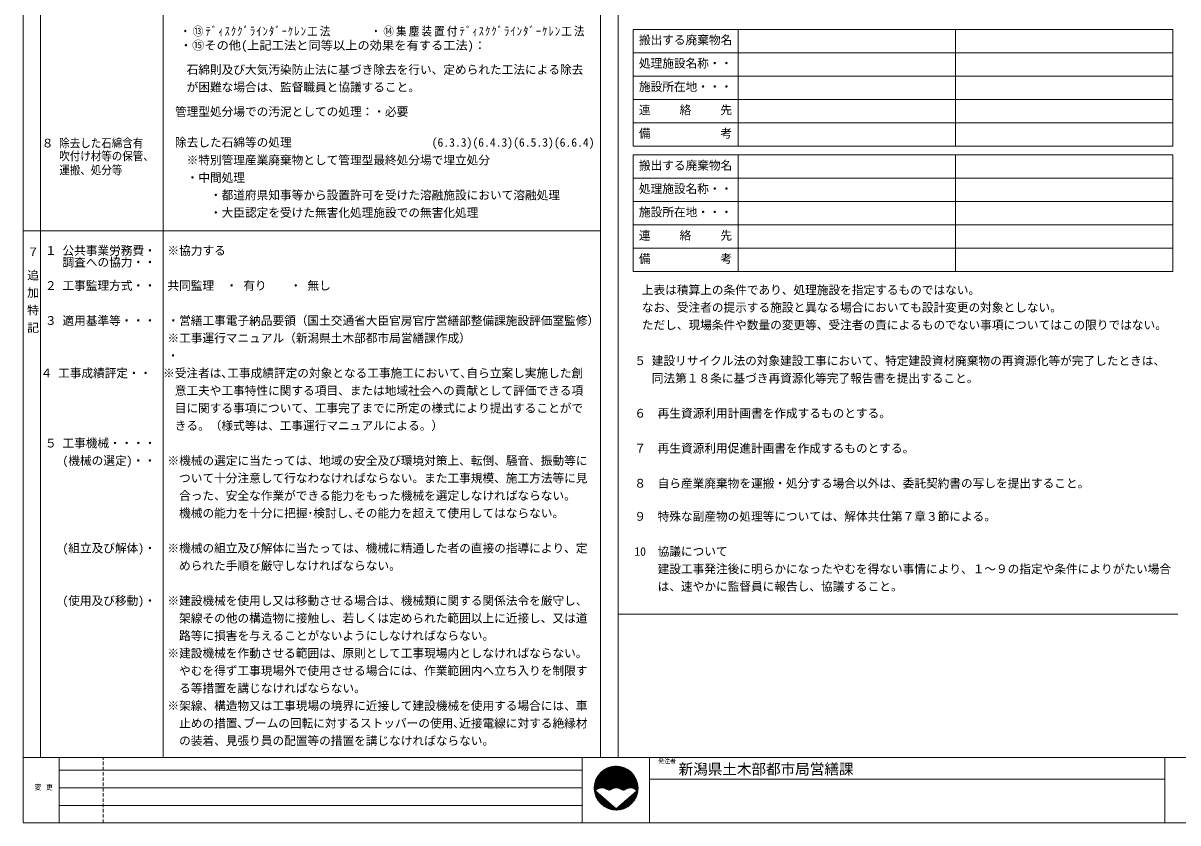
# Model space of a CAD drawing. Units: millimetres on the paper. Extents: x -396 to 396, y -284 to 286.
# Drawn here: x -395.6 to 0.4, y -283.5 to -9.4 of the extents above; entities that cross this region are included whole.
import ezdxf
from ezdxf.enums import TextEntityAlignment as Align

# ---------------------------------------------------------------- set-up
doc = ezdxf.new("R2010")
doc.units = ezdxf.units.MM
doc.linetypes.add('DASHED1', pattern=[1.8, 1.2, -0.6])
for name, color, linetype, lineweight in [('0-0', 7, 'Continuous', 9), ('0-1_文字', 5, 'Continuous', 9), ('0-F_ﾀｲﾄﾙ', 7, 'Continuous', 9)]:
    doc.layers.add(name, color=color, linetype=linetype, lineweight=lineweight)
doc.styles.add('@ＭＳ ゴシック', font='')
doc.styles.add('ＭＳ ゴシック', font='')
doc.styles.get('@ＭＳ ゴシック').set_extended_font_data('@MS Gothic')
doc.styles.get('ＭＳ ゴシック').set_extended_font_data('MS Gothic')

msp = doc.modelspace()

# ---------------------------------------------------------------- linework, layer by layer
at = {"layer": '0-0', "color": 4}
for p, q in [((-389.577, 286.452), (-389.577, -261.048)), ((-347.577, 286.452), (-347.577, -261.048)), ((-395.577, -80.577), (-197.656, -80.577))]:
    msp.add_line(p, q, dxfattribs=at)
at = {"layer": '0-1_文字', "color": 7}
for p, q in [((-395.577, -283.464), (-395.577, 286.452)), ((-395.577, -261.132), (396.422, -261.132)), ((-383.177, -283.548), (-383.177, -261.132)), ((-203.827, -283.548), (-203.827, -261.132)), ((-180.827, -283.548), (-180.827, -261.132)), ((-4.078, -283.548), (-4.078, -261.132)), ((-383.177, -265.532), (-203.827, -265.532)), ((-180.827, -268.532), (-4.077, -268.532)), ((-383.177, -271.532), (-203.827, -271.532)), ((-383.177, -277.532), (-203.827, -277.532)), ((396.422, -283.548), (-395.577, -283.548))]:
    msp.add_line(p, q, dxfattribs=at)
at = {"layer": '0-1_文字', "color": 4}
for p, q in [((-191.577, 286.452), (-191.577, -261.048)), ((-186.421, -11.57), (-1.374, -11.57)), ((-150.421, -11.57), (-150.421, -51.57)), ((-75.897, -11.57), (-75.897, -51.57)), ((-1.374, -51.57), (-1.374, -11.57)), ((-186.421, -19.57), (-1.374, -19.57)), ((-186.421, -27.57), (-1.374, -27.57)), ((-186.421, -35.57), (-1.374, -35.57)), ((-186.421, -43.57), (-1.374, -43.57)), ((-186.421, -54.57), (-1.374, -54.57)), ((-150.421, -54.57), (-150.421, -94.57)), ((-75.897, -54.57), (-75.897, -94.57)), ((-1.374, -94.57), (-1.374, -54.57)), ((-186.421, -62.57), (-1.374, -62.57)), ((-186.421, -70.57), (-1.374, -70.57)), ((-186.421, -78.57), (-1.374, -78.57)), ((-186.421, -86.57), (-1.374, -86.57)), ((-191.577, -211.963), (0.344, -211.963))]:
    msp.add_line(p, q, dxfattribs=at)
at = {"layer": '0-1_文字', "color": 7, "linetype": 'DASHED1'}
msp.add_line((-368.177, -283.548), (-368.177, -261.132), dxfattribs=at)
at = {"layer": '0-1_文字'}
for p, q in [((-199.727, -271.641), (-192.218, -264.132)), ((-199.726, -271.781), (-192.078, -264.133)), ((-199.726, -271.498), (-192.361, -264.133)), ((-199.722, -271.918), (-191.941, -264.137)), ((-199.722, -271.353), (-192.506, -264.137)), ((-199.715, -272.053), (-191.806, -264.144)), ((-199.715, -271.204), (-192.655, -264.144)), ((-199.707, -272.186), (-191.673, -264.152)), ((-199.705, -271.053), (-192.806, -264.154)), ((-199.696, -272.316), (-191.543, -264.163)), ((-199.691, -270.897), (-192.961, -264.168)), ((-199.683, -272.445), (-191.414, -264.176)), ((-199.674, -270.739), (-193.12, -264.185)), ((-199.668, -272.571), (-191.287, -264.191)), ((-199.652, -270.576), (-193.283, -264.207)), ((-199.651, -272.696), (-191.163, -264.208)), ((-199.633, -272.819), (-191.04, -264.226)), ((-199.627, -270.409), (-193.45, -264.232)), ((-199.596, -270.237), (-193.622, -264.263)), ((-199.56, -270.06), (-193.799, -264.298)), ((-199.519, -269.877), (-193.982, -264.34)), ((-199.471, -269.687), (-194.172, -264.388)), ((-199.415, -269.49), (-194.369, -264.444)), ((-199.35, -269.284), (-194.575, -264.509)), ((-199.275, -269.067), (-194.792, -264.584)), ((-199.187, -268.838), (-195.021, -264.672)), ((-199.084, -268.593), (-195.266, -264.775)), ((-198.96, -268.328), (-195.531, -264.899)), ((-198.808, -268.035), (-195.824, -265.051)), ((-198.626, -271.953), (-190.919, -264.247)), ((-198.612, -267.697), (-196.162, -265.247)), ((-198.327, -271.796), (-190.8, -264.269)), ((-198.091, -271.701), (-190.682, -264.293)), ((-197.885, -271.637), (-190.566, -264.318)), ((-197.7, -271.593), (-190.452, -264.345)), ((-197.529, -271.563), (-190.339, -264.374)), ((-197.369, -271.545), (-190.227, -264.403)), ((-197.218, -271.536), (-190.117, -264.435)), ((-197.076, -271.535), (-190.008, -264.468)), ((-196.939, -271.54), (-189.901, -264.502)), ((-196.809, -271.551), (-189.795, -264.537)), ((-196.683, -271.567), (-189.69, -264.574)), ((-196.563, -271.587), (-189.587, -264.612)), ((-196.446, -271.612), (-189.485, -264.651)), ((-196.334, -271.641), (-189.384, -264.692)), ((-196.225, -271.674), (-189.284, -264.733)), ((-196.119, -271.71), (-189.186, -264.776)), ((-196.017, -271.749), (-189.088, -264.82)), ((-195.918, -271.791), (-188.992, -264.865)), ((-195.822, -271.837), (-188.897, -264.912)), ((-195.729, -271.885), (-188.803, -264.959)), ((-195.638, -271.936), (-188.71, -265.008)), ((-195.55, -271.989), (-188.618, -265.057)), ((-195.465, -272.046), (-188.527, -265.108)), ((-195.379, -272.101), (-188.438, -265.16)), ((-195.287, -272.15), (-188.349, -265.212)), ((-195.189, -272.193), (-188.261, -265.266)), ((-198.333, -267.277), (-196.582, -265.526)), ((-197.675, -266.477), (-197.381, -266.184)), ((-195.084, -272.23), (-188.175, -265.321)), ((-194.972, -272.259), (-188.089, -265.377)), ((-194.851, -272.28), (-188.005, -265.433)), ((-194.721, -272.291), (-187.921, -265.491)), ((-194.577, -272.289), (-187.838, -265.55)), ((-194.415, -272.268), (-187.757, -265.61)), ((-194.224, -272.218), (-187.676, -265.671)), ((-193.964, -272.1), (-187.596, -265.732)), ((-193.598, -271.876), (-187.517, -265.795)), ((-193.332, -271.751), (-187.44, -265.859)), ((-193.111, -271.671), (-187.363, -265.923)), ((-192.915, -271.616), (-187.287, -265.989)), ((-192.736, -271.579), (-187.212, -266.055)), ((-192.57, -271.555), (-187.138, -266.123)), ((-192.414, -271.54), (-187.065, -266.191)), ((-192.267, -271.535), (-186.993, -266.26)), ((-192.127, -271.536), (-186.922, -266.331)), ((-191.993, -271.544), (-186.852, -266.402)), ((-191.865, -271.557), (-186.782, -266.474)), ((-191.742, -271.575), (-186.714, -266.547)), ((-191.623, -271.597), (-186.647, -266.621)), ((-191.508, -271.624), (-186.58, -266.696)), ((-191.397, -271.655), (-186.515, -266.772)), ((-191.29, -271.689), (-186.45, -266.849)), ((-191.186, -271.726), (-186.387, -266.927)), ((-191.085, -271.767), (-186.324, -267.006)), ((-190.987, -271.81), (-186.262, -267.085)), ((-190.892, -271.857), (-186.202, -267.166)), ((-190.8, -271.906), (-186.142, -267.248)), ((-190.711, -271.958), (-186.083, -267.33)), ((-190.624, -272.013), (-186.025, -267.414)), ((-190.54, -272.07), (-185.969, -267.499)), ((-190.451, -272.122), (-185.913, -267.585)), ((-190.356, -272.169), (-185.858, -267.671)), ((-190.255, -272.21), (-185.804, -267.759)), ((-190.148, -272.243), (-185.752, -267.848)), ((-190.032, -272.269), (-185.7, -267.937)), ((-189.908, -272.286), (-185.65, -268.028)), ((-189.772, -272.292), (-185.6, -268.12)), ((-189.621, -272.283), (-185.552, -268.213)), ((-189.449, -272.252), (-185.504, -268.307)), ((-189.237, -272.182), (-185.458, -268.402)), ((-188.903, -271.989), (-185.413, -268.499)), ((-188.588, -271.815), (-185.369, -268.596)), ((-188.345, -271.713), (-185.326, -268.695)), ((-188.135, -271.645), (-185.284, -268.795)), ((-187.947, -271.599), (-185.244, -268.896)), ((-187.774, -271.567), (-185.205, -268.998)), ((-187.613, -271.547), (-185.167, -269.101)), ((-187.461, -271.537), (-185.13, -269.206)), ((-199.612, -272.94), (-199.264, -272.592)), ((-199.59, -273.059), (-199.189, -272.658)), ((-199.566, -273.177), (-199.113, -272.724)), ((-199.541, -273.293), (-199.037, -272.789)), ((-199.514, -273.407), (-198.962, -272.855)), ((-199.485, -273.52), (-198.886, -272.921)), ((-199.456, -273.632), (-198.81, -272.987)), ((-199.424, -273.742), (-198.735, -273.053)), ((-199.391, -273.851), (-198.659, -273.118)), ((-199.357, -273.958), (-198.584, -273.184)), ((-191.791, -279.119), (-185.756, -273.084)), ((-191.639, -279.109), (-184.75, -272.22)), ((-191.484, -279.095), (-184.764, -272.375)), ((-191.325, -279.077), (-184.782, -272.534)), ((-191.162, -279.056), (-184.803, -272.697)), ((-190.994, -279.03), (-184.829, -272.865)), ((-190.822, -278.999), (-184.86, -273.037)), ((-190.645, -278.963), (-184.896, -273.214)), ((-187.317, -271.534), (-185.095, -269.312)), ((-187.18, -271.539), (-185.061, -269.419)), ((-187.049, -271.549), (-185.028, -269.528)), ((-186.922, -271.564), (-184.997, -269.638)), ((-186.801, -271.584), (-184.967, -269.75)), ((-186.684, -271.608), (-184.939, -269.863)), ((-186.571, -271.637), (-184.912, -269.978)), ((-186.461, -271.669), (-184.887, -270.094)), ((-186.355, -271.704), (-184.863, -270.211)), ((-186.253, -271.743), (-184.841, -270.331)), ((-186.153, -271.785), (-184.82, -270.452)), ((-186.057, -271.83), (-184.802, -270.575)), ((-185.963, -271.877), (-184.785, -270.7)), ((-185.872, -271.928), (-184.77, -270.826)), ((-185.784, -271.981), (-184.758, -270.955)), ((-185.698, -272.037), (-184.747, -271.086)), ((-185.615, -272.095), (-184.739, -271.218)), ((-185.534, -272.156), (-184.732, -271.354)), ((-185.456, -272.219), (-184.728, -271.491)), ((-185.381, -272.285), (-184.727, -271.631)), ((-185.307, -272.353), (-184.728, -271.774)), ((-185.237, -272.424), (-184.733, -271.92)), ((-185.168, -272.497), (-184.74, -272.068)), ((-199.322, -274.064), (-198.508, -273.25)), ((-199.285, -274.168), (-198.432, -273.316)), ((-199.247, -274.272), (-198.357, -273.381)), ((-199.208, -274.374), (-198.281, -273.447)), ((-199.167, -274.475), (-198.205, -273.513)), ((-199.126, -274.575), (-198.13, -273.579)), ((-199.083, -274.673), (-198.054, -273.645)), ((-199.039, -274.771), (-197.978, -273.71)), ((-198.994, -274.867), (-197.903, -273.776)), ((-198.947, -274.962), (-197.827, -273.842)), ((-198.9, -275.056), (-197.752, -273.908)), ((-198.851, -275.149), (-197.676, -273.973)), ((-198.802, -275.241), (-197.6, -274.039)), ((-198.751, -275.332), (-197.525, -274.105)), ((-198.699, -275.421), (-197.449, -274.171)), ((-198.647, -275.51), (-197.373, -274.237)), ((-198.593, -275.598), (-197.298, -274.302)), ((-198.538, -275.684), (-197.222, -274.368)), ((-198.482, -275.77), (-197.146, -274.434)), ((-198.425, -275.854), (-197.071, -274.5)), ((-198.368, -275.938), (-196.995, -274.565)), ((-198.309, -276.021), (-196.919, -274.631)), ((-198.249, -276.102), (-196.844, -274.697)), ((-198.188, -276.183), (-196.768, -274.763)), ((-198.127, -276.263), (-196.693, -274.829)), ((-198.064, -276.341), (-196.617, -274.894)), ((-198, -276.419), (-196.541, -274.96)), ((-197.936, -276.496), (-196.466, -275.026)), ((-197.87, -276.572), (-196.39, -275.092)), ((-197.804, -276.647), (-196.314, -275.157)), ((-197.736, -276.721), (-196.239, -275.223)), ((-197.668, -276.794), (-196.163, -275.289)), ((-197.599, -276.866), (-196.087, -275.355)), ((-197.528, -276.937), (-196.012, -275.421)), ((-197.457, -277.007), (-195.936, -275.486)), ((-197.385, -277.077), (-195.86, -275.552)), ((-197.312, -277.145), (-195.785, -275.618)), ((-197.238, -277.212), (-195.709, -275.684)), ((-197.163, -277.279), (-195.634, -275.75)), ((-197.087, -277.344), (-195.558, -275.815)), ((-197.01, -277.409), (-195.482, -275.881)), ((-196.932, -277.472), (-195.407, -275.947)), ((-196.853, -277.535), (-195.331, -276.013)), ((-196.774, -277.597), (-195.255, -276.078)), ((-196.693, -277.657), (-195.18, -276.144)), ((-196.611, -277.717), (-195.104, -276.21)), ((-196.528, -277.776), (-195.028, -276.276)), ((-196.445, -277.834), (-194.953, -276.342)), ((-196.36, -277.89), (-194.877, -276.407)), ((-196.274, -277.946), (-194.802, -276.473)), ((-196.188, -278.001), (-194.726, -276.539)), ((-196.1, -278.055), (-194.65, -276.605)), ((-196.011, -278.107), (-194.575, -276.67)), ((-195.922, -278.159), (-194.499, -276.736)), ((-195.831, -278.209), (-194.423, -276.802)), ((-195.739, -278.259), (-194.348, -276.868)), ((-195.646, -278.307), (-194.272, -276.934)), ((-195.552, -278.355), (-194.196, -276.999)), ((-195.457, -278.401), (-194.121, -277.065)), ((-195.36, -278.446), (-194.045, -277.131)), ((-192.368, -279.131), (-190.095, -276.858)), ((-192.228, -279.132), (-189.01, -275.914)), ((-192.085, -279.131), (-187.925, -274.971)), ((-191.939, -279.126), (-186.84, -274.028)), ((-190.461, -278.921), (-184.938, -273.398)), ((-190.271, -278.872), (-184.987, -273.588)), ((-190.073, -278.816), (-185.043, -273.786)), ((-189.867, -278.751), (-185.108, -273.992)), ((-189.65, -278.675), (-185.184, -274.209)), ((-189.42, -278.587), (-185.272, -274.439)), ((-189.174, -278.482), (-185.377, -274.685)), ((-188.907, -278.357), (-185.502, -274.952)), ((-188.612, -278.203), (-185.656, -275.247)), ((-188.271, -278.004), (-185.855, -275.588)), ((-187.843, -277.717), (-186.142, -276.016)), ((-195.263, -278.49), (-193.969, -277.197)), ((-195.164, -278.533), (-193.894, -277.262)), ((-195.064, -278.574), (-193.818, -277.328)), ((-194.963, -278.615), (-193.743, -277.394)), ((-194.861, -278.654), (-193.667, -277.46)), ((-194.758, -278.692), (-193.591, -277.526)), ((-194.653, -278.729), (-193.516, -277.591)), ((-194.547, -278.764), (-193.44, -277.657)), ((-194.44, -278.798), (-193.364, -277.723)), ((-194.331, -278.831), (-193.289, -277.789)), ((-194.221, -278.862), (-193.213, -277.854)), ((-194.109, -278.892), (-193.137, -277.92)), ((-193.996, -278.92), (-193.062, -277.986)), ((-193.881, -278.947), (-192.986, -278.052)), ((-193.765, -278.972), (-192.91, -278.118)), ((-193.648, -278.996), (-192.835, -278.183)), ((-193.528, -279.018), (-192.759, -278.249)), ((-193.407, -279.038), (-192.684, -278.315)), ((-193.284, -279.057), (-192.608, -278.381)), ((-193.159, -279.074), (-192.532, -278.446)), ((-193.033, -279.088), (-192.457, -278.512)), ((-192.904, -279.101), (-192.381, -278.578)), ((-192.773, -279.112), (-192.305, -278.644)), ((-192.641, -279.12), (-192.23, -278.71)), ((-192.505, -279.127), (-191.18, -277.801))]:
    msp.add_line(p, q, dxfattribs=at)
at = {"layer": '0-1_文字', "color": 4}
for points in [[(-186.421, -11.57), (-186.421, -51.57), (-1.374, -51.57)], [(-186.421, -54.57), (-186.421, -94.57), (-1.374, -94.57)]]:
    msp.add_lwpolyline(points, dxfattribs=at)
at = {"layer": '0-1_文字'}
msp.add_lwpolyline([(-199.324, -272.54), (-192.227, -278.712), (-185.13, -272.54)], dxfattribs=at)
msp.add_circle((-192.227, -271.632), 7.5, dxfattribs=at)
for centre, radius, start, end in [((-197.117, -274.459), 2.925, 54.9904, 138.98872), ((-194.672, -270.889), 1.403, 236.8522, 305.66466), ((-192.227, -274.459), 2.925, 54.9904, 123.80286), ((-189.782, -270.889), 1.403, 236.8522, 305.66466), ((-187.337, -274.459), 2.925, 41.01126, 123.80286)]:
    msp.add_arc(centre, radius, start, end, dxfattribs=at)
at = {"layer": '0-F_ﾀｲﾄﾙ'}
msp.add_line((-197.577, 286.452), (-197.577, -261.048), dxfattribs=at)

# ---------------------------------------------------------------- texts
at = {"layer": '0-0', "style": 'ＭＳ ゴシック'}
for s, p in [('\u3000石綿則及び大気汚染防止法に基づき除去を行い、定められた工法による除去', (-343.497, -27.744)), ('\u3000が困難な場合は、監督職員と協議すること。', (-343.497, -33.744)), ('管理型処分場での汚泥としての処理：・必要', (-343.497, -42.146)), ('８', (-389.176, -52.927)), ('除去した石綿等の処理\u3000\u3000\u3000\u3000\u3000\u3000\u3000\u3000\u3000\u3000\u3000\u3000(6.3.3)(6.4.3)(6.5.3)(6.6.4)', (-343.497, -52.669)), ('\u3000※特別管理産業廃棄物として管理型最終処分場で埋立処分', (-343.497, -58.751)), ('\u3000・中間処理', (-343.497, -64.751)), ('\u3000\u3000\u3000・都道府県知事等から設置許可を受けた溶融施設において溶融処理', (-343.497, -70.751)), ('\u3000\u3000\u3000・大臣認定を受けた無害化処理施設での無害化処理', (-343.497, -76.751)), ('１', (-388.077, -89.756)), ('公共事業労務費・', (-382.077, -89.756)), ('※協力する', (-346.077, -89.756)), ('調査への協力・・', (-382.077, -93.756)), ('２', (-388.077, -101.756)), ('工事監理方式・・', (-382.077, -101.756)), ('共同監理\u3000・ 有り  \u3000・ 無し', (-346.077, -101.756)), ('３', (-388.077, -113.756)), ('適用基準等・・・', (-382.077, -113.756)), ('・営繕工事電子納品要領（国土交通省大臣官房官庁営繕部整備課施設評価室監修）', (-346.077, -113.756)), ('※工事運行マニュアル（新潟県土木部都市局営繕課作成）', (-346.077, -119.756)), ('４', (-389.577, -131.756)), ('工事成績評定・・', (-383.577, -131.756)), ('※受注者は､工事成績評定の対象となる工事施工において､自ら立案し実施した創', (-347.577, -131.756)), ('\u3000意工夫や工事特性に関する項目、または地域社会への貢献として評価できる項', (-347.577, -137.756)), ('\u3000目に関する事項について、工事完了までに所定の様式により提出することがで', (-347.577, -143.756)), ('\u3000きる。（様式等は、工事運行マニュアルによる。）', (-347.577, -149.756)), ('５', (-388.077, -155.756)), ('工事機械・・・・', (-382.077, -155.756)), ('(機械の選定)・・', (-382.077, -161.756)), ('※機械の選定に当たっては、地域の安全及び環境対策上、転倒、騒音、振動等に', (-346.077, -161.756)), ('\u3000ついて十分注意して行なわなければならない。また工事規模、施工方法等に見', (-346.077, -167.756)), ('\u3000合った、安全な作業ができる能力をもった機械を選定しなければならない。', (-346.077, -173.756)), ('\u3000機械の能力を十分に把握･検討し､その能力を超えて使用してはならない。', (-346.077, -179.756)), ('(組立及び解体)・', (-382.077, -191.756)), ('※機械の組立及び解体に当たっては、機械に精通した者の直接の指導により、定', (-346.077, -191.756)), ('\u3000められた手順を厳守しなければならない。', (-346.077, -197.756)), ('(使用及び移動)・', (-382.077, -209.756)), ('※建設機械を使用し又は移動させる場合は、機械類に関する関係法令を厳守し、', (-346.077, -209.756)), ('\u3000架線その他の構造物に接触し、若しくは定められた範囲以上に近接し、又は道', (-346.077, -215.756)), ('\u3000路等に損害を与えることがないようにしなければならない。', (-346.077, -221.756)), ('※建設機械を作動させる範囲は、原則として工事現場内としなければならない。', (-346.077, -227.756)), ('\u3000やむを得ず工事現場外で使用させる場合には、作業範囲内へ立ち入りを制限す', (-346.077, -233.756)), ('\u3000る等措置を講じなければならない。', (-346.077, -239.756)), ('※架線、構造物又は工事現場の境界に近接して建設機械を使用する場合には、車', (-346.077, -245.756)), ('\u3000止めの措置､ブームの回転に対するストッパーの使用､近接電線に対する絶縁材', (-346.077, -251.756)), ('\u3000の装着、見張り員の配置等の措置を講じなければならない。', (-346.077, -257.756))]:
    msp.add_text(s, height=2.933, dxfattribs=at).set_placement(p, align=Align.BOTTOM_LEFT)
for s, width, p in [('除去した石綿含有', 0.9, (-383.176, -52.927)), ('吹付け材等の保管、', 0.9, (-383.176, -57.351)), ('運搬、処分等', 0.9, (-383.145, -62.154)), ('・', 0.95, (-346.077, -125.756))]:
    msp.add_text(s, height=2.933, dxfattribs=dict(at, width=width)).set_placement(p, align=Align.BOTTOM_LEFT)
at = {"layer": '0-0', "style": '@ＭＳ ゴシック'}
msp.add_text('７\u3000追 加 特 記', height=2.933, rotation=270, dxfattribs=at).set_placement((-394.577, -85.777), align=Align.BOTTOM_LEFT)
at = {"layer": '0-1_文字', "color": 7, "style": 'ＭＳ ゴシック'}
for s, height, width, p in [(' ・⑮その他(上記工法と同等以上の効果を有する工法)：', 2.933, 1.05, (-343.931, -19.419)), ('変 更', 1.833, 0.95, (-391.677, -272.782))]:
    msp.add_text(s, height=height, dxfattribs=dict(at, width=width)).set_placement(p, align=Align.BOTTOM_LEFT)
for s, height, p in [('搬出する廃棄物名', 2.933, (-184.421, -17.57)), ('処理施設名称・・', 2.933, (-184.421, -25.57)), ('施設所在地・・・', 2.933, (-184.421, -33.57)), ('連     絡     先', 2.933, (-184.421, -41.57)), ('備            考', 2.933, (-184.421, -49.57)), ('搬出する廃棄物名', 2.933, (-184.421, -60.57)), ('処理施設名称・・', 2.933, (-184.421, -68.57)), ('施設所在地・・・', 2.933, (-184.421, -76.57)), ('連     絡     先', 2.933, (-184.421, -84.57)), ('備            考', 2.933, (-184.421, -92.57)), ('上表は積算上の条件であり、処理施設を指定するものではない。', 2.933, (-183.421, -103.251)), ('なお、受注者の提示する施設と異なる場合においても設計変更の対象としない。', 2.933, (-183.421, -109.251)), ('ただし、現場条件や数量の変更等、受注者の責によるものでない事項についてはこの限りではない。', 2.933, (-183.421, -115.251)), ('\u3000５ 建設リサイクル法の対象建設工事において、特定建設資材廃棄物の再資源化等が完了したときは、', 2.933, (-189.998, -127.523)), ('\u3000\u3000 同法第１８条に基づき再資源化等完了報告書を提出すること。', 2.933, (-189.998, -133.523)), ('\u3000６\u3000再生資源利用計画書を作成するものとする。', 2.933, (-189.998, -145.523)), ('\u3000７\u3000再生資源利用促進計画書を作成するものとする。', 2.933, (-189.998, -157.523)), ('\u3000８\u3000自ら産業廃棄物を運搬・処分する場合以外は、委託契約書の写しを提出すること。', 2.933, (-189.998, -169.523)), ('\u3000９\u3000特殊な副産物の処理等については、解体共仕第７章３節による。', 2.933, (-189.998, -180.875)), ('\u300010\u3000協議について', 2.933, (-189.998, -192.875)), ('\u3000\u3000\u3000建設工事発注後に明らかになったやむを得ない事情により、１～９の指定や条件によりがたい場合', 2.933, (-189.998, -198.875)), ('\u3000\u3000\u3000は、速やかに監督員に報告し、協議すること。', 2.933, (-189.998, -204.875)), ('発注者', 1.466, (-177.827, -263.532)), ('新潟県土木部都市局営繕課', 3.666, (-170.827, -268.032))]:
    msp.add_text(s, height=height, dxfattribs=at).set_placement(p, align=Align.BOTTOM_LEFT)
at = {"layer": '0-1_文字', "color": 7, "insert": (-343.931, -14.051), "char_height": 2.933, "attachment_point": 7, "style": 'ＭＳ ゴシック'}
msp.add_mtext('\\T1.21;\\W0.9;\\~・⑬ﾃﾞｨｽｸｸﾞﾗｲﾝﾀﾞｰｹﾚﾝ工法\u3000\u3000\u3000・⑭集塵装置付ﾃﾞｨｽｸｸﾞﾗｲﾝﾀﾞｰｹﾚﾝ工法', dxfattribs=at)

doc.saveas('drawing.dxf')
